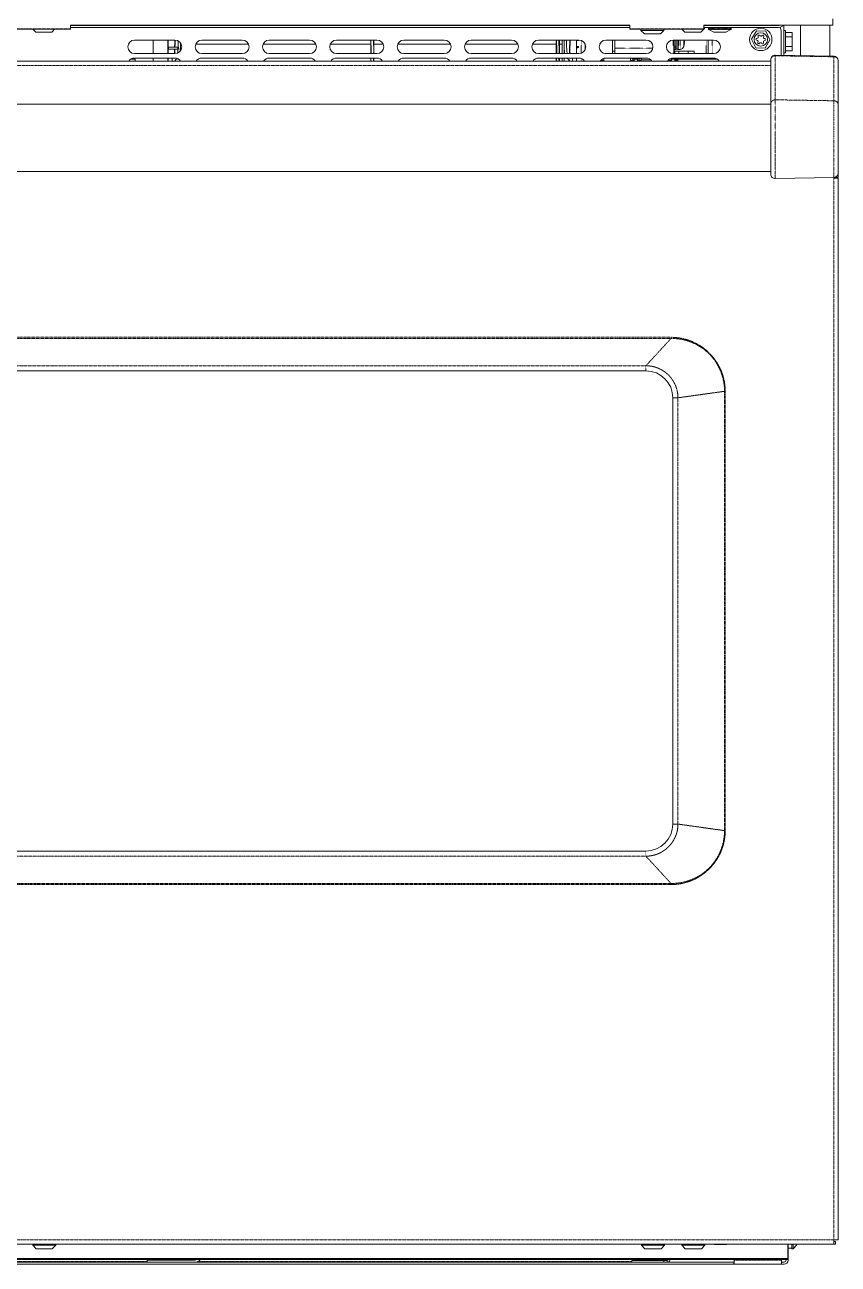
# Model space of a CAD drawing. Header units: millimetres. Extents: x 60499 to 556746, y 248297 to 497145.
# Drawn here: x 167151 to 179834, y 422627 to 441945 of the extents above; entities that cross this region are included whole.
import ezdxf

# ---------------------------------------------------------------- set-up
doc = ezdxf.new("R2010")
doc.units = ezdxf.units.MM
doc.linetypes.add('PHANTOM', pattern=[20, 10, -2, 2, -2, 2, -2])

msp = doc.modelspace()

# ---------------------------------------------------------------- linework, layer by layer
at = {"color": 7, "lineweight": 13, "ltscale": 0.003091}
msp.add_line((179751, 442040), (179751, 441937), dxfattribs=at)
at = {"color": 7, "linetype": 'PHANTOM', "lineweight": 13, "ltscale": 0.03937}
for p, q in [((167027, 441881), (167866, 441881)), ((176586, 441881), (177740, 441881)), ((178851, 441463), (179768, 441447)), ((178851, 441463), (178851, 440776)), ((179768, 440761), (179768, 441447)), ((156108, 441310), (178784, 441310)), ((179768, 440761), (178851, 440776)), ((179765, 439553), (179765, 423009)), ((157664, 437074), (177227, 437074)), ((157664, 437056), (177227, 437056)), ((158056, 436631), (176835, 436631)), ((158056, 436631), (176835, 436631)), ((177335, 436131), (178061, 436233)), ((178061, 436233), (178061, 429385)), ((178072, 436233), (178072, 429385)), ((177334, 436131), (177334, 429487)), ((177335, 436131), (177335, 429487)), ((177335, 429487), (178061, 429385)), ((176835, 428987), (158056, 428987)), ((176835, 428987), (158056, 428987)), ((177227, 428562), (157664, 428562)), ((177227, 428544), (157664, 428544)), ((179765, 423009), (155126, 423009)), ((178948, 422690), (178213, 422690)), ((160904, 422669), (169059, 422669)), ((169854, 422669), (176617, 422669))]:
    msp.add_line(p, q, dxfattribs=at)
at = {"color": 7, "lineweight": 13, "ltscale": 0.03937}
for p, q in [((167027, 441875), (167866, 441875)), ((176586, 441937), (167866, 441937)), ((176586, 441932), (167866, 441932)), ((167866, 441902), (176586, 441902)), ((176586, 441875), (177740, 441875)), ((177740, 441937), (179751, 441937)), ((177740, 441932), (178868, 441932)), ((177740, 441902), (178868, 441902)), ((169818, 441645), (170638, 441645)), ((170867, 441645), (171688, 441645)), ((172967, 441645), (173787, 441645)), ((174017, 441645), (174837, 441645)), ((178851, 441472), (179768, 441456)), ((156108, 441379), (178784, 441379)), ((178784, 441401), (178784, 440714)), ((179833, 440699), (179833, 441385)), ((178784, 440708), (156108, 440708)), ((178784, 439614), (178784, 440714)), ((179833, 440699), (179833, 439630)), ((178784, 439658), (156108, 439658)), ((179768, 439564), (178851, 439548)), ((179834, 439553), (179834, 423009)), ((158056, 436551), (176835, 436551)), ((177255, 436131), (177255, 429487)), ((176835, 429067), (158056, 429067)), ((179765, 422940), (155126, 422940)), ((179049, 422717), (155812, 422717)), ((179049, 422699), (155812, 422699)), ((169810, 422690), (169059, 422690)), ((156642, 422660), (178204, 422660)), ((156642, 422627), (178204, 422627)), ((178948, 422627), (178213, 422627))]:
    msp.add_line(p, q, dxfattribs=at)
at = {"color": 7, "lineweight": 13, "ltscale": 0.001867}
for p, q in [((167322, 441831), (167278, 441875)), ((167573, 441831), (167617, 441875)), ((177443, 441831), (177398, 441875)), ((177694, 441831), (177738, 441875))]:
    msp.add_line(p, q, dxfattribs=at)
at = {"color": 7, "lineweight": 13, "ltscale": 0.003738}
for p, q in [((167322, 441831), (167447, 441831)), ((167573, 441831), (167447, 441831)), ((177694, 441831), (177568, 441831)), ((167329, 422869), (167454, 422869)), ((167580, 422869), (167454, 422869)), ((177450, 422869), (177575, 422869)), ((177701, 422869), (177575, 422869))]:
    msp.add_line(p, q, dxfattribs=at)
at = {"color": 7, "lineweight": 13, "ltscale": 0.001645}
for p, q in [((167866, 441881), (167866, 441937)), ((176586, 441937), (176586, 441881)), ((177740, 441881), (177740, 441937))]:
    msp.add_line(p, q, dxfattribs=at)
at = {"color": 7, "lineweight": 13, "ltscale": 0.000192056}
for p, q in [((167866, 441875), (167866, 441881)), ((176586, 441875), (176586, 441881)), ((177740, 441875), (177740, 441881))]:
    msp.add_line(p, q, dxfattribs=at)
at = {"color": 7, "lineweight": 13, "ltscale": 0.000550007}
for p, q in [((176758, 441856), (176758, 441875)), ((177115, 441856), (177115, 441875)), ((177747, 441883), (177747, 441902))]:
    msp.add_line(p, q, dxfattribs=at)
at = {"color": 7, "lineweight": 13, "ltscale": 0.004666}
for p, q in [((176758, 441856), (176914, 441856)), ((176768, 422922), (176924, 422922))]:
    msp.add_line(p, q, dxfattribs=at)
at = {"color": 7, "lineweight": 13, "ltscale": 0.002227}
for p, q in [((176811, 441804), (176758, 441856)), ((177062, 441804), (177115, 441856)), ((167329, 422869), (167276, 422922)), ((167580, 422869), (167633, 422922)), ((176821, 422869), (176768, 422922)), ((177072, 422869), (177125, 422922)), ((177450, 422869), (177397, 422922)), ((177701, 422869), (177754, 422922)), ((179184, 422922), (179132, 422869))]:
    msp.add_line(p, q, dxfattribs=at)
at = {"color": 7, "lineweight": 13, "ltscale": 0.00596}
for p, q in [((177115, 441856), (176914, 441856)), ((177125, 422922), (176924, 422922))]:
    msp.add_line(p, q, dxfattribs=at)
at = {"color": 7, "lineweight": 13, "ltscale": 0.003737}
msp.add_line((177443, 441831), (177568, 441831), dxfattribs=at)
at = {"color": 7, "lineweight": 13, "ltscale": 0.000187671}
msp.add_line((177747, 441883), (177740, 441883), dxfattribs=at)
at = {"color": 7, "lineweight": 13, "ltscale": 0.000265195}
msp.add_line((177740, 441877), (177747, 441883), dxfattribs=at)
at = {"color": 7, "linetype": 'PHANTOM', "lineweight": 13, "ltscale": 0.010625}
for p, q in [((177810, 441894), (178166, 441894)), ((178166, 441878), (177810, 441878))]:
    msp.add_line(p, q, dxfattribs=at)
at = {"color": 7, "lineweight": 13, "ltscale": 0.000470499}
for p, q in [((177810, 441894), (177810, 441878)), ((178166, 441894), (178166, 441878))]:
    msp.add_line(p, q, dxfattribs=at)
at = {"color": 7, "linetype": 'PHANTOM', "lineweight": 13, "ltscale": 0.010348}
msp.add_line((178162, 441870), (177814, 441870), dxfattribs=at)
at = {"color": 7, "lineweight": 13, "ltscale": 0.002582}
for p, q in [((177892, 441831), (177814, 441870)), ((178084, 441831), (178162, 441870))]:
    msp.add_line(p, q, dxfattribs=at)
at = {"color": 7, "linetype": 'PHANTOM', "lineweight": 13, "ltscale": 0.005731}
msp.add_line((177892, 441831), (178084, 441831), dxfattribs=at)
at = {"color": 7, "lineweight": 13, "ltscale": 0.005507}
for p, q in [((177896, 441831), (178081, 441831)), ((177903, 422933), (178088, 422933))]:
    msp.add_line(p, q, dxfattribs=at)
at = {"color": 7, "lineweight": 13, "ltscale": 0.000131952}
for p, q in [((177921, 441937), (177921, 441932)), ((178055, 441937), (178055, 441932))]:
    msp.add_line(p, q, dxfattribs=at)
at = {"color": 7, "lineweight": 13, "ltscale": 0.004405}
for p, q in [((178558, 441850), (178484, 441722)), ((178705, 441845), (178558, 441850)), ((178769, 441712), (178705, 441845)), ((178484, 441722), (178548, 441588)), ((178696, 441583), (178769, 441712)), ((179114, 441755), (179114, 441607)), ((178548, 441588), (178696, 441583))]:
    msp.add_line(p, q, dxfattribs=at)
at = {"color": 7, "linetype": 'PHANTOM', "lineweight": 13, "ltscale": 0.000131983}
msp.add_line((178852, 441937), (178852, 441932), dxfattribs=at)
at = {"color": 7, "linetype": 'PHANTOM', "lineweight": 13, "ltscale": 0.000107056}
msp.add_line((178852, 441932), (178856, 441932), dxfattribs=at)
at = {"color": 7, "lineweight": 13, "ltscale": 0.011314}
msp.add_line((178942, 441850), (178942, 441470), dxfattribs=at)
at = {"color": 7, "lineweight": 13, "ltscale": 0.013787}
msp.add_line((178985, 441933), (178985, 441469), dxfattribs=at)
at = {"color": 7, "lineweight": 13, "ltscale": 7.50925e-05}
msp.add_line((178988, 441829), (178985, 441829), dxfattribs=at)
at = {"color": 7, "lineweight": 13, "ltscale": 7.50324e-05}
for p, q in [((178988, 441829), (178985, 441829)), ((178988, 441787), (178985, 441787)), ((178988, 441786), (178985, 441786)), ((178985, 441750), (178988, 441750)), ((178988, 441681), (178985, 441681)), ((178985, 441660), (178988, 441660)), ((178988, 441606), (178985, 441606)), ((178988, 441577), (178985, 441577)), ((178985, 441571), (178988, 441571)), ((178988, 441533), (178985, 441533))]:
    msp.add_line(p, q, dxfattribs=at)
at = {"color": 7, "lineweight": 13, "ltscale": 0.000762459}
for p, q in [((178988, 441855), (179013, 441855)), ((178988, 441855), (179013, 441855)), ((178988, 441507), (179013, 441507))]:
    msp.add_line(p, q, dxfattribs=at)
at = {"color": 7, "lineweight": 13, "ltscale": 0.001516}
for p, q in [((178988, 441855), (178988, 441804)), ((178988, 441558), (178988, 441507))]:
    msp.add_line(p, q, dxfattribs=at)
at = {"color": 7, "lineweight": 13, "ltscale": 0.005175}
for q in [(179013, 441855), (179013, 441507)]:
    msp.add_line((179013, 441681), q, dxfattribs=at)
at = {"color": 7, "lineweight": 13, "ltscale": 0.003}
for p, q in [((179013, 441824), (179114, 441824)), ((179013, 441824), (179114, 441824)), ((179013, 441755), (179114, 441755)), ((179013, 441607), (179114, 441607)), ((179013, 441538), (179114, 441538))]:
    msp.add_line(p, q, dxfattribs=at)
at = {"color": 7, "lineweight": 13, "ltscale": 0.002048}
for p, q in [((179114, 441824), (179114, 441755)), ((179114, 441607), (179114, 441538))]:
    msp.add_line(p, q, dxfattribs=at)
at = {"color": 7, "lineweight": 13, "ltscale": 0.014043}
msp.add_line((179247, 441465), (179247, 441937), dxfattribs=at)
at = {"color": 7, "lineweight": 13, "ltscale": 0.014281}
msp.add_line((179705, 441457), (179705, 441937), dxfattribs=at)
at = {"color": 7, "lineweight": 13, "ltscale": 0.01875}
for p, q in [((168863, 441707), (169493, 441707)), ((169913, 441707), (170543, 441707)), ((170963, 441707), (171593, 441707)), ((172012, 441707), (172642, 441707)), ((173062, 441707), (173692, 441707)), ((174112, 441707), (174742, 441707)), ((175162, 441707), (175792, 441707)), ((176212, 441707), (176841, 441707)), ((177261, 441707), (177891, 441707)), ((168863, 441497), (169493, 441497)), ((169913, 441497), (170543, 441497)), ((170963, 441497), (171593, 441497)), ((172012, 441497), (172642, 441497)), ((173062, 441497), (173692, 441497)), ((174112, 441497), (174742, 441497)), ((175162, 441497), (175792, 441497)), ((176212, 441497), (176841, 441497)), ((177261, 441497), (177891, 441497)), ((168863, 441427), (169493, 441427)), ((169913, 441427), (170543, 441427)), ((170963, 441427), (171593, 441427)), ((172012, 441427), (172642, 441427)), ((173062, 441427), (173692, 441427)), ((174112, 441427), (174742, 441427)), ((175162, 441427), (175792, 441427)), ((176212, 441427), (176841, 441427)), ((177261, 441427), (177891, 441427))]:
    msp.add_line(p, q, dxfattribs=at)
at = {"color": 7, "lineweight": 13, "ltscale": 0.00625}
for p, q in [((169152, 441497), (169152, 441707)), ((169152, 441707), (169152, 441497)), ((169382, 441707), (169382, 441497)), ((169382, 441497), (169382, 441707)), ((172545, 441707), (172545, 441497)), ((172595, 441707), (172595, 441497)), ((175438, 441707), (175438, 441497)), ((175488, 441707), (175488, 441497)), ((175754, 441497), (175754, 441707)), ((177807, 441497), (177807, 441707))]:
    msp.add_line(p, q, dxfattribs=at)
at = {"color": 7, "lineweight": 13, "ltscale": 0.003356}
msp.add_line((169386, 441594), (169386, 441707), dxfattribs=at)
at = {"color": 7, "linetype": 'PHANTOM', "lineweight": 13, "ltscale": 0.003356}
for p, q in [((169485, 441707), (169485, 441594)), ((169495, 441594), (169495, 441707))]:
    msp.add_line(p, q, dxfattribs=at)
at = {"color": 7, "lineweight": 13, "ltscale": 0.000355368}
msp.add_line((169545, 441693), (169545, 441681), dxfattribs=at)
at = {"color": 7, "lineweight": 13, "ltscale": 0.00369}
msp.add_line((169578, 441664), (169578, 441540), dxfattribs=at)
at = {"color": 7, "lineweight": 13, "ltscale": 0.000386366}
msp.add_line((169578, 441651), (169578, 441664), dxfattribs=at)
at = {"color": 7, "lineweight": 13, "ltscale": 0.003494}
msp.add_line((169578, 441540), (169578, 441657), dxfattribs=at)
at = {"color": 7, "lineweight": 13, "ltscale": 0.018699}
msp.add_line((171917, 441645), (172545, 441645), dxfattribs=at)
at = {"color": 7, "linetype": 'PHANTOM', "lineweight": 13, "ltscale": 0.00625}
for p, q in [((172553, 441707), (172553, 441497)), ((172587, 441497), (172587, 441707)), ((175447, 441707), (175447, 441497)), ((175480, 441497), (175480, 441707)), ((175645, 441707), (175645, 441497)), ((175655, 441497), (175655, 441707)), ((177777, 441707), (177777, 441497)), ((177869, 441497), (177869, 441707))]:
    msp.add_line(p, q, dxfattribs=at)
at = {"color": 7, "lineweight": 13, "ltscale": 0.004254}
msp.add_line((172595, 441645), (172738, 441645), dxfattribs=at)
at = {"color": 7, "lineweight": 13, "ltscale": 0.011071}
msp.add_line((175066, 441645), (175438, 441645), dxfattribs=at)
at = {"color": 7, "lineweight": 13, "ltscale": 0.00123}
msp.add_line((175488, 441645), (175529, 441645), dxfattribs=at)
at = {"color": 7, "lineweight": 13, "ltscale": 0.001821}
msp.add_line((175529, 441707), (175529, 441645), dxfattribs=at)
at = {"color": 7, "lineweight": 13, "ltscale": 0.00443}
msp.add_line((175529, 441645), (175529, 441497), dxfattribs=at)
at = {"color": 7, "lineweight": 13, "ltscale": 0.001666}
msp.add_line((175562, 441651), (175562, 441707), dxfattribs=at)
at = {"color": 7, "lineweight": 13, "ltscale": 0.004576}
msp.add_line((175562, 441497), (175562, 441650), dxfattribs=at)
at = {"color": 7, "lineweight": 13, "ltscale": 0.000759906}
msp.add_line((175595, 441681), (175595, 441707), dxfattribs=at)
at = {"color": 7, "lineweight": 13, "ltscale": 0.000192147}
msp.add_line((175754, 441700), (175754, 441707), dxfattribs=at)
at = {"color": 7, "linetype": 'PHANTOM', "lineweight": 13, "ltscale": 0.002197}
msp.add_line((175828, 441700), (175754, 441700), dxfattribs=at)
at = {"color": 7, "lineweight": 13, "ltscale": 0.002778}
msp.add_line((175754, 441607), (175754, 441700), dxfattribs=at)
at = {"color": 7, "linetype": 'PHANTOM', "lineweight": 13, "ltscale": 0.005854}
msp.add_line((175828, 441700), (175828, 441503), dxfattribs=at)
at = {"color": 7, "lineweight": 13, "ltscale": 6.59312e-05}
msp.add_line((175886, 441647), (175886, 441645), dxfattribs=at)
at = {"color": 7, "lineweight": 13, "ltscale": 0.002639}
msp.add_line((175886, 441556), (175886, 441645), dxfattribs=at)
at = {"color": 7, "lineweight": 13, "ltscale": 0.006232}
msp.add_line((176316, 441707), (176316, 441497), dxfattribs=at)
at = {"color": 7, "lineweight": 13, "ltscale": 0.003674}
msp.add_line((176349, 441707), (176349, 441583), dxfattribs=at)
at = {"color": 7, "lineweight": 13, "ltscale": 0.003282}
for p, q in [((176811, 441804), (176921, 441804)), ((176821, 422869), (176931, 422869))]:
    msp.add_line(p, q, dxfattribs=at)
at = {"color": 7, "lineweight": 13, "ltscale": 0.004193}
for p, q in [((177062, 441804), (176921, 441804)), ((177072, 422869), (176931, 422869))]:
    msp.add_line(p, q, dxfattribs=at)
at = {"color": 7, "linetype": 'PHANTOM', "lineweight": 13, "ltscale": 0.006248}
msp.add_line((177258, 441497), (177258, 441707), dxfattribs=at)
at = {"color": 7, "lineweight": 13, "ltscale": 0.002803}
for p, q in [((177275, 441707), (177275, 441612)), ((177301, 441707), (177301, 441612))]:
    msp.add_line(p, q, dxfattribs=at)
at = {"color": 7, "lineweight": 13, "ltscale": 0.003617}
for p, q in [((177301, 441707), (177301, 441585)), ((177335, 441585), (177335, 441707))]:
    msp.add_line(p, q, dxfattribs=at)
at = {"color": 7, "lineweight": 13, "ltscale": 0.003702}
for p, q in [((177305, 441582), (177305, 441707)), ((177331, 441707), (177331, 441582))]:
    msp.add_line(p, q, dxfattribs=at)
at = {"color": 7, "lineweight": 13, "ltscale": 0.002266}
msp.add_line((177335, 441707), (177335, 441631), dxfattribs=at)
at = {"color": 7, "lineweight": 13, "ltscale": 0.000379668}
msp.add_line((177335, 441705), (177335, 441692), dxfattribs=at)
at = {"color": 7, "lineweight": 13, "ltscale": 0.000208427}
msp.add_line((177335, 441683), (177335, 441690), dxfattribs=at)
at = {"color": 7, "lineweight": 13, "ltscale": 0.001931}
msp.add_line((177335, 441631), (177335, 441566), dxfattribs=at)
at = {"color": 7, "linetype": 'PHANTOM', "lineweight": 13, "ltscale": 0.00236}
msp.add_line((177342, 441627), (177342, 441707), dxfattribs=at)
at = {"color": 7, "linetype": 'PHANTOM', "lineweight": 13, "ltscale": 0.002033}
msp.add_line((177342, 441559), (177342, 441627), dxfattribs=at)
at = {"color": 7, "linetype": 'PHANTOM', "lineweight": 13, "ltscale": 0.002328}
msp.add_line((177368, 441628), (177368, 441707), dxfattribs=at)
at = {"color": 7, "linetype": 'PHANTOM', "lineweight": 13, "ltscale": 0.001998}
msp.add_line((177368, 441561), (177368, 441628), dxfattribs=at)
at = {"color": 7, "linetype": 'PHANTOM', "lineweight": 13, "ltscale": 0.001644}
msp.add_line((177426, 441651), (177426, 441707), dxfattribs=at)
at = {"color": 7, "linetype": 'PHANTOM', "lineweight": 13, "ltscale": 0.00126}
msp.add_line((177426, 441609), (177426, 441651), dxfattribs=at)
at = {"color": 7, "linetype": 'PHANTOM', "lineweight": 13, "ltscale": 0.000163642}
msp.add_line((177433, 441661), (177428, 441661), dxfattribs=at)
at = {"color": 7, "lineweight": 13, "ltscale": 0.000203651}
msp.add_line((177435, 441659), (177428, 441659), dxfattribs=at)
at = {"color": 7, "linetype": 'PHANTOM', "lineweight": 13, "ltscale": 0.000161959}
msp.add_line((177433, 441656), (177428, 441656), dxfattribs=at)
at = {"color": 7, "lineweight": 13, "ltscale": 0.003659}
for p, q in [((178988, 441804), (178988, 441681)), ((178988, 441681), (178988, 441558))]:
    msp.add_line(p, q, dxfattribs=at)
at = {"color": 7, "lineweight": 13, "ltscale": 0.000311874}
for p, q in [((169382, 441594), (169392, 441594)), ((169392, 441594), (169382, 441594)), ((169392, 441594), (169382, 441594)), ((169392, 441567), (169382, 441567)), ((169382, 441567), (169392, 441567))]:
    msp.add_line(p, q, dxfattribs=at)
at = {"color": 7, "lineweight": 13, "ltscale": 0.004606}
msp.add_line((169382, 441594), (169536, 441594), dxfattribs=at)
at = {"color": 7, "lineweight": 13, "ltscale": 0.002269}
msp.add_line((169458, 441594), (169382, 441594), dxfattribs=at)
at = {"color": 7, "lineweight": 13, "ltscale": 0.002106}
msp.add_line((169386, 441497), (169386, 441567), dxfattribs=at)
at = {"color": 7, "lineweight": 13, "ltscale": 0.00078742}
for p, q in [((169392, 441594), (169392, 441567)), ((169392, 441567), (169392, 441594)), ((169536, 441594), (169536, 441567)), ((169536, 441567), (169536, 441594)), ((169549, 441567), (169549, 441594)), ((169549, 441594), (169549, 441567))]:
    msp.add_line(p, q, dxfattribs=at)
at = {"color": 7, "lineweight": 13, "ltscale": 0.004294}
for p, q in [((169536, 441594), (169392, 441594)), ((169392, 441567), (169536, 441567)), ((169536, 441567), (169392, 441567))]:
    msp.add_line(p, q, dxfattribs=at)
at = {"color": 7, "lineweight": 13, "ltscale": 0.001181}
for p, q in [((169439, 441594), (169399, 441594)), ((169412, 441594), (169452, 441594))]:
    msp.add_line(p, q, dxfattribs=at)
at = {"color": 7, "lineweight": 13, "ltscale": 0.001345}
msp.add_line((169503, 441594), (169458, 441594), dxfattribs=at)
at = {"color": 7, "linetype": 'PHANTOM', "lineweight": 13, "ltscale": 0.002111}
msp.add_line((169485, 441568), (169485, 441497), dxfattribs=at)
at = {"color": 7, "linetype": 'PHANTOM', "lineweight": 13, "ltscale": 0.002106}
msp.add_line((169495, 441497), (169495, 441567), dxfattribs=at)
at = {"color": 7, "lineweight": 13, "ltscale": 0.001353}
msp.add_line((169549, 441594), (169503, 441594), dxfattribs=at)
at = {"color": 7, "lineweight": 13, "ltscale": 0.000360264}
for p, q in [((169549, 441594), (169536, 441594)), ((169536, 441594), (169549, 441594)), ((169536, 441567), (169549, 441567)), ((169549, 441567), (169536, 441567))]:
    msp.add_line(p, q, dxfattribs=at)
at = {"color": 7, "lineweight": 13, "ltscale": 0.000429032}
msp.add_line((169538, 441553), (169539, 441567), dxfattribs=at)
at = {"color": 7, "lineweight": 13, "ltscale": 0.000492126}
for p, q in [((175754, 441607), (175771, 441607)), ((175771, 441588), (175754, 441588))]:
    msp.add_line(p, q, dxfattribs=at)
at = {"color": 7, "lineweight": 13, "ltscale": 0.000555354}
msp.add_line((175754, 441607), (175754, 441588), dxfattribs=at)
at = {"color": 7, "linetype": 'PHANTOM', "lineweight": 13, "ltscale": 0.000555354}
msp.add_line((175771, 441607), (175771, 441588), dxfattribs=at)
at = {"color": 7, "lineweight": 13, "ltscale": 0.003444}
msp.add_line((176200, 441497), (176316, 441497), dxfattribs=at)
at = {"color": 7, "lineweight": 13, "ltscale": 2.48288e-05}
msp.add_line((176230, 441497), (176230, 441497), dxfattribs=at)
at = {"color": 7, "lineweight": 13, "ltscale": 0.000984252}
msp.add_line((176316, 441533), (176349, 441533), dxfattribs=at)
at = {"color": 7, "lineweight": 13, "ltscale": 0.002577}
msp.add_line((176349, 441583), (176349, 441497), dxfattribs=at)
at = {"color": 7, "linetype": 'PHANTOM', "lineweight": 13, "ltscale": 0.017729}
msp.add_line((176945, 441583), (176349, 441583), dxfattribs=at)
at = {"color": 7, "lineweight": 13, "ltscale": 0.000796491}
for p, q in [((177275, 441612), (177275, 441586)), ((177301, 441612), (177301, 441586))]:
    msp.add_line(p, q, dxfattribs=at)
at = {"color": 7, "lineweight": 13, "ltscale": 0.00078739}
for p, q in [((177301, 441612), (177275, 441612)), ((177301, 441586), (177275, 441586)), ((177301, 441558), (177275, 441558))]:
    msp.add_line(p, q, dxfattribs=at)
at = {"color": 7, "lineweight": 13, "ltscale": 0.00081199}
for p, q in [((177275, 441586), (177275, 441558)), ((177301, 441586), (177301, 441558))]:
    msp.add_line(p, q, dxfattribs=at)
at = {"color": 7, "lineweight": 13, "ltscale": 0.002572}
msp.add_line((177275, 441583), (177275, 441497), dxfattribs=at)
at = {"color": 7, "lineweight": 13, "ltscale": 0.001837}
msp.add_line((177289, 441535), (177350, 441535), dxfattribs=at)
at = {"color": 7, "lineweight": 13, "ltscale": 0.001154}
for p, q in [((177289, 441497), (177289, 441535)), ((177350, 441497), (177350, 441535)), ((177496, 441497), (177496, 441535)), ((177587, 441497), (177587, 441535))]:
    msp.add_line(p, q, dxfattribs=at)
at = {"color": 7, "lineweight": 13, "ltscale": 0.000451606}
for p, q in [((177301, 441585), (177301, 441570)), ((177335, 441570), (177335, 441585))]:
    msp.add_line(p, q, dxfattribs=at)
at = {"color": 7, "lineweight": 13, "ltscale": 0.00013916}
for p, q in [((177301, 441570), (177305, 441567)), ((177335, 441570), (177331, 441567))]:
    msp.add_line(p, q, dxfattribs=at)
at = {"color": 7, "lineweight": 13, "ltscale": 0.000463951}
for p, q in [((177305, 441567), (177305, 441582)), ((177331, 441582), (177331, 441567))]:
    msp.add_line(p, q, dxfattribs=at)
at = {"color": 7, "lineweight": 13, "ltscale": 0.00078745}
msp.add_line((177305, 441567), (177331, 441567), dxfattribs=at)
at = {"color": 7, "lineweight": 13, "ltscale": 1.71375e-05}
msp.add_line((177341, 441559), (177342, 441559), dxfattribs=at)
at = {"color": 7, "lineweight": 13, "ltscale": 0.000779119}
msp.add_line((177368, 441561), (177342, 441559), dxfattribs=at)
at = {"color": 7, "lineweight": 13, "ltscale": 0.004338}
msp.add_line((177350, 441535), (177496, 441535), dxfattribs=at)
at = {"color": 7, "lineweight": 13, "ltscale": 0.002691}
msp.add_line((177496, 441535), (177587, 441535), dxfattribs=at)
at = {"color": 7, "linetype": 'PHANTOM', "lineweight": 13, "ltscale": 0.000265617}
msp.add_line((178851, 441472), (178851, 441463), dxfattribs=at)
at = {"color": 7, "linetype": 'PHANTOM', "lineweight": 13, "ltscale": 0.000265647}
msp.add_line((179768, 441447), (179768, 441456), dxfattribs=at)
at = {"color": 7, "lineweight": 13, "ltscale": 0.002029}
msp.add_line((168872, 441409), (168804, 441409), dxfattribs=at)
at = {"color": 7, "lineweight": 13, "ltscale": 0.000784957}
msp.add_line((168804, 441409), (168830, 441409), dxfattribs=at)
at = {"color": 7, "lineweight": 13, "ltscale": 0.00134}
msp.add_line((168849, 441409), (168804, 441409), dxfattribs=at)
at = {"color": 7, "lineweight": 13, "ltscale": 3.72759e-05}
msp.add_line((168804, 441409), (168805, 441409), dxfattribs=at)
at = {"color": 7, "lineweight": 13, "ltscale": 0.001175}
msp.add_line((168804, 441409), (168843, 441409), dxfattribs=at)
at = {"color": 7, "lineweight": 13, "ltscale": 0.000384473}
msp.add_line((168805, 441409), (168818, 441409), dxfattribs=at)
at = {"color": 7, "lineweight": 13, "ltscale": 0.000370626}
msp.add_line((168818, 441409), (168831, 441409), dxfattribs=at)
at = {"color": 7, "lineweight": 13, "ltscale": 0.000342512}
msp.add_line((168831, 441409), (168842, 441409), dxfattribs=at)
at = {"color": 7, "lineweight": 13, "ltscale": 0.000301241}
msp.add_line((168842, 441409), (168852, 441409), dxfattribs=at)
at = {"color": 7, "lineweight": 13, "ltscale": 0.000248406}
msp.add_line((168852, 441409), (168861, 441409), dxfattribs=at)
at = {"color": 7, "lineweight": 13, "ltscale": 0.000186049}
msp.add_line((168861, 441409), (168867, 441409), dxfattribs=at)
at = {"color": 7, "lineweight": 13, "ltscale": 0.000116483}
msp.add_line((168867, 441409), (168871, 441409), dxfattribs=at)
at = {"color": 7, "lineweight": 13, "ltscale": 4.24723e-05}
msp.add_line((168871, 441409), (168872, 441409), dxfattribs=at)
at = {"color": 7, "lineweight": 13, "ltscale": 0.000896274}
msp.add_line((168872, 441379), (168872, 441409), dxfattribs=at)
at = {"color": 7, "lineweight": 13, "ltscale": 0.001439}
for p, q in [((169152, 441379), (169152, 441427)), ((169152, 441427), (169152, 441379)), ((169382, 441427), (169382, 441379)), ((169382, 441379), (169382, 441427)), ((169386, 441379), (169386, 441427)), ((172545, 441427), (172545, 441379)), ((172595, 441427), (172595, 441379)), ((175438, 441427), (175438, 441379)), ((175488, 441427), (175488, 441379)), ((175529, 441427), (175529, 441379)), ((175562, 441379), (175562, 441427)), ((175754, 441379), (175754, 441427))]:
    msp.add_line(p, q, dxfattribs=at)
at = {"color": 7, "linetype": 'PHANTOM', "lineweight": 13, "ltscale": 0.000127117}
for p, q in [((169382, 441421), (169386, 441421)), ((169382, 441417), (169386, 441417))]:
    msp.add_line(p, q, dxfattribs=at)
at = {"color": 7, "linetype": 'PHANTOM', "lineweight": 13, "ltscale": 0.002071}
msp.add_line((169519, 441424), (169450, 441424), dxfattribs=at)
at = {"color": 7, "lineweight": 13, "ltscale": 0.001339}
for p, q in [((169450, 441424), (169450, 441379)), ((175690, 441379), (175690, 441424))]:
    msp.add_line(p, q, dxfattribs=at)
at = {"color": 7, "linetype": 'PHANTOM', "lineweight": 13, "ltscale": 0.00021948}
msp.add_line((169495, 441386), (169495, 441379), dxfattribs=at)
at = {"color": 7, "lineweight": 13, "ltscale": 5.01489e-05}
msp.add_line((169509, 441403), (169507, 441402), dxfattribs=at)
at = {"color": 7, "lineweight": 13, "ltscale": 0.000159436}
for p, q in [((169578, 441384), (169578, 441379)), ((169578, 441379), (169578, 441384))]:
    msp.add_line(p, q, dxfattribs=at)
at = {"color": 7, "linetype": 'PHANTOM', "lineweight": 13, "ltscale": 0.001439}
for p, q in [((172553, 441427), (172553, 441379)), ((172587, 441379), (172587, 441427)), ((175447, 441427), (175447, 441379)), ((175480, 441379), (175480, 441427))]:
    msp.add_line(p, q, dxfattribs=at)
at = {"color": 7, "lineweight": 13, "ltscale": 7.32368e-05}
msp.add_line((175579, 441427), (175579, 441425), dxfattribs=at)
at = {"color": 7, "linetype": 'PHANTOM', "lineweight": 13, "ltscale": 0.002964}
msp.add_line((175591, 441424), (175690, 441424), dxfattribs=at)
at = {"color": 7, "lineweight": 13, "ltscale": 5.01704e-05}
msp.add_line((175631, 441403), (175633, 441402), dxfattribs=at)
at = {"color": 7, "lineweight": 13, "ltscale": 0.000320465}
msp.add_line((175635, 441389), (175635, 441400), dxfattribs=at)
at = {"color": 7, "linetype": 'PHANTOM', "lineweight": 13, "ltscale": 0.001241}
msp.add_line((175828, 441420), (175828, 441379), dxfattribs=at)
at = {"color": 7, "lineweight": 13, "ltscale": 0.00142}
msp.add_line((176133, 441391), (176181, 441391), dxfattribs=at)
at = {"color": 7, "lineweight": 13, "ltscale": 8.03189e-05}
msp.add_line((176156, 441411), (176159, 441411), dxfattribs=at)
at = {"color": 7, "lineweight": 13, "ltscale": 4.79691e-05}
msp.add_line((176159, 441411), (176159, 441413), dxfattribs=at)
at = {"color": 7, "lineweight": 13, "ltscale": 0.00091781}
msp.add_line((176181, 441391), (176181, 441422), dxfattribs=at)
at = {"color": 7, "lineweight": 13, "ltscale": 0.001057}
msp.add_line((176597, 441427), (176597, 441391), dxfattribs=at)
at = {"color": 7, "lineweight": 13, "ltscale": 0.001722}
for p, q in [((176597, 441391), (176655, 441391)), ((176705, 441391), (176762, 441391))]:
    msp.add_line(p, q, dxfattribs=at)
at = {"color": 7, "lineweight": 13, "ltscale": 0.000466534}
for p, q in [((176619, 441427), (176619, 441411)), ((176741, 441411), (176741, 441427))]:
    msp.add_line(p, q, dxfattribs=at)
at = {"color": 7, "lineweight": 13, "ltscale": 0.001083}
for p, q in [((176619, 441411), (176655, 441411)), ((176705, 441411), (176741, 441411))]:
    msp.add_line(p, q, dxfattribs=at)
at = {"color": 7, "lineweight": 13, "ltscale": 0.000738189}
for p, q in [((176680, 441411), (176655, 441411)), ((176705, 441411), (176680, 441411)), ((177262, 441411), (177237, 441411))]:
    msp.add_line(p, q, dxfattribs=at)
at = {"color": 7, "lineweight": 13, "ltscale": 0.000590557}
for p, q in [((176655, 441391), (176655, 441411)), ((176705, 441411), (176705, 441391)), ((177237, 441391), (177237, 441411))]:
    msp.add_line(p, q, dxfattribs=at)
at = {"color": 7, "lineweight": 13, "ltscale": 0.000382161}
for p, q in [((176655, 441391), (176655, 441379)), ((176705, 441391), (176705, 441379)), ((177237, 441391), (177237, 441379)), ((177287, 441391), (177287, 441379))]:
    msp.add_line(p, q, dxfattribs=at)
at = {"color": 7, "lineweight": 13, "ltscale": 0.000860229}
msp.add_line((176762, 441427), (176762, 441398), dxfattribs=at)
at = {"color": 7, "lineweight": 13, "ltscale": 0.004503}
msp.add_line((176914, 441398), (176762, 441398), dxfattribs=at)
at = {"color": 7, "lineweight": 13, "ltscale": 0.000196862}
msp.add_line((176762, 441391), (176762, 441398), dxfattribs=at)
at = {"color": 7, "lineweight": 13, "ltscale": 0.001617}
msp.add_line((177183, 441391), (177237, 441391), dxfattribs=at)
at = {"color": 7, "lineweight": 13, "ltscale": 0.000916969}
msp.add_line((177206, 441411), (177237, 441411), dxfattribs=at)
at = {"color": 7, "lineweight": 13, "ltscale": 6.10352e-05}
msp.add_line((177264, 441411), (177262, 441411), dxfattribs=at)
at = {"color": 7, "lineweight": 13, "ltscale": 0.000533457}
for p, q in [((177264, 441409), (177264, 441427)), ((177611, 441409), (177611, 441427))]:
    msp.add_line(p, q, dxfattribs=at)
at = {"color": 7, "lineweight": 13, "ltscale": 4.24122e-05}
msp.add_line((177264, 441409), (177265, 441409), dxfattribs=at)
at = {"color": 7, "lineweight": 13, "ltscale": 0.001971}
msp.add_line((177265, 441409), (177331, 441409), dxfattribs=at)
at = {"color": 7, "lineweight": 13, "ltscale": 0.000523935}
msp.add_line((177287, 441409), (177287, 441391), dxfattribs=at)
at = {"color": 7, "lineweight": 13, "ltscale": 0.001373}
msp.add_line((177287, 441391), (177333, 441391), dxfattribs=at)
at = {"color": 7, "lineweight": 13, "ltscale": 0.000375012}
msp.add_line((177291, 441409), (177291, 441396), dxfattribs=at)
at = {"color": 7, "lineweight": 13, "ltscale": 0.001239}
msp.add_line((177333, 441396), (177291, 441396), dxfattribs=at)
at = {"color": 7, "lineweight": 13, "ltscale": 0.003823}
msp.add_line((177331, 441409), (177460, 441409), dxfattribs=at)
at = {"color": 7, "lineweight": 13, "ltscale": 7.50024e-05}
for p, q in [((177333, 441407), (177333, 441409)), ((177347, 441409), (177347, 441407)), ((177381, 441407), (177381, 441409)), ((177451, 441409), (177451, 441407)), ((177457, 441409), (177457, 441407)), ((177475, 441407), (177475, 441409)), ((177517, 441409), (177517, 441407)), ((177521, 441409), (177521, 441407)), ((177555, 441409), (177555, 441407)), ((177559, 441407), (177559, 441409)), ((177584, 441409), (177584, 441407)), ((177606, 441409), (177606, 441407))]:
    msp.add_line(p, q, dxfattribs=at)
at = {"color": 7, "lineweight": 13, "ltscale": 0.000830763}
msp.add_line((177333, 441379), (177333, 441407), dxfattribs=at)
at = {"color": 7, "lineweight": 13, "ltscale": 0.018479}
msp.add_line((177333, 441407), (177953, 441407), dxfattribs=at)
at = {"color": 7, "lineweight": 13, "ltscale": 0.003436}
msp.add_line((177460, 441409), (177575, 441409), dxfattribs=at)
at = {"color": 7, "lineweight": 13, "ltscale": 0.001078}
msp.add_line((177575, 441409), (177611, 441409), dxfattribs=at)
at = {"color": 7, "linetype": 'PHANTOM', "lineweight": 13, "ltscale": 7.53628e-05}
msp.add_line((177589, 441407), (177589, 441409), dxfattribs=at)
at = {"color": 7, "lineweight": 13, "ltscale": 7.53628e-05}
msp.add_line((177606, 441409), (177606, 441407), dxfattribs=at)
at = {"color": 7, "linetype": 'PHANTOM', "lineweight": 13, "ltscale": 0.000608489}
for p, q in [((177613, 441407), (177613, 441427)), ((177632, 441407), (177632, 441427)), ((177683, 441407), (177683, 441427))]:
    msp.add_line(p, q, dxfattribs=at)
at = {"color": 7, "linetype": 'PHANTOM', "lineweight": 13, "ltscale": 0.000159436}
msp.add_line((177688, 441420), (177693, 441420), dxfattribs=at)
at = {"color": 7, "linetype": 'PHANTOM', "lineweight": 13, "ltscale": 0.000140333}
msp.add_line((177688, 441416), (177693, 441416), dxfattribs=at)
at = {"color": 7, "lineweight": 13, "ltscale": 0.000208337}
msp.add_line((177693, 441427), (177693, 441420), dxfattribs=at)
at = {"color": 7, "lineweight": 13, "ltscale": 0.000131562}
msp.add_line((177693, 441420), (177693, 441416), dxfattribs=at)
at = {"color": 7, "lineweight": 13, "ltscale": 0.000268591}
msp.add_line((177693, 441407), (177693, 441416), dxfattribs=at)
at = {"color": 7, "lineweight": 13, "ltscale": 0.000608489}
for p, q in [((177777, 441427), (177777, 441407)), ((177807, 441407), (177807, 441427))]:
    msp.add_line(p, q, dxfattribs=at)
at = {"color": 7, "linetype": 'PHANTOM', "lineweight": 13, "ltscale": 0.000608459}
msp.add_line((177869, 441407), (177869, 441427), dxfattribs=at)
at = {"color": 7, "lineweight": 13, "ltscale": 0.000134476}
msp.add_line((178784, 441405), (178784, 441401), dxfattribs=at)
at = {"color": 7, "lineweight": 13, "ltscale": 0.000134506}
msp.add_line((179833, 441385), (179833, 441389), dxfattribs=at)
at = {"color": 7, "linetype": 'PHANTOM', "lineweight": 13, "ltscale": 0.017651}
msp.add_line((178851, 440183), (178851, 440776), dxfattribs=at)
at = {"color": 7, "linetype": 'PHANTOM', "lineweight": 13, "ltscale": 0.017206}
msp.add_line((179768, 440761), (179768, 440183), dxfattribs=at)
at = {"color": 7, "linetype": 'PHANTOM', "lineweight": 13, "ltscale": 0.018907}
msp.add_line((178851, 439548), (178851, 440183), dxfattribs=at)
at = {"color": 7, "linetype": 'PHANTOM', "lineweight": 13, "ltscale": 0.01843}
msp.add_line((179768, 440183), (179768, 439564), dxfattribs=at)
at = {"color": 7, "lineweight": 13, "ltscale": 0.000326772}
msp.add_line((179765, 439564), (179765, 439553), dxfattribs=at)
at = {"color": 7, "lineweight": 13, "ltscale": 0.00205}
for p, q in [((179765, 439553), (179834, 439553)), ((179765, 423009), (179765, 422940)), ((179765, 423009), (179834, 423009))]:
    msp.add_line(p, q, dxfattribs=at)
at = {"color": 7, "lineweight": 13, "ltscale": 0.00194}
msp.add_line((179833, 439564), (179768, 439564), dxfattribs=at)
at = {"color": 7, "lineweight": 13, "ltscale": 0.000328484}
msp.add_line((179783, 439564), (179783, 439553), dxfattribs=at)
at = {"color": 7, "lineweight": 13, "ltscale": 0.001975}
msp.add_line((179833, 439564), (179833, 439630), dxfattribs=at)
at = {"color": 7, "linetype": 'PHANTOM', "lineweight": 13, "ltscale": 0.017224}
for p, q in [((176835, 436631), (177227, 437056)), ((176835, 428987), (177227, 428562))]:
    msp.add_line(p, q, dxfattribs=at)
at = {"color": 7, "linetype": 'PHANTOM', "lineweight": 13, "ltscale": 0.000532736}
for p, q in [((177227, 437056), (177227, 437074)), ((177227, 428562), (177227, 428544))]:
    msp.add_line(p, q, dxfattribs=at)
at = {"color": 7, "linetype": 'PHANTOM', "lineweight": 13, "ltscale": 0.002375}
for p, q in [((176835, 436551), (176835, 436631)), ((177255, 436131), (177334, 436131)), ((177255, 429487), (177334, 429487)), ((176835, 429067), (176835, 428987))]:
    msp.add_line(p, q, dxfattribs=at)
at = {"color": 7, "linetype": 'PHANTOM', "lineweight": 13, "ltscale": 5.58688e-06}
msp.add_line((176835, 436631), (176835, 436631), dxfattribs=at)
at = {"color": 7, "linetype": 'PHANTOM', "lineweight": 13, "ltscale": 3.42422e-06}
for p, q in [((177334, 436131), (177335, 436131)), ((177334, 429487), (177335, 429487))]:
    msp.add_line(p, q, dxfattribs=at)
at = {"color": 7, "linetype": 'PHANTOM', "lineweight": 13, "ltscale": 5.64695e-06}
msp.add_line((176835, 428987), (176835, 428987), dxfattribs=at)
at = {"color": 7, "lineweight": 13, "ltscale": 0.000550037}
for p, q in [((167276, 422922), (167276, 422940)), ((167633, 422922), (167633, 422940)), ((176768, 422922), (176768, 422940)), ((177125, 422922), (177125, 422940)), ((177397, 422922), (177397, 422940)), ((177754, 422922), (177754, 422940)), ((179132, 422932), (179113, 422932)), ((179132, 422869), (179113, 422869))]:
    msp.add_line(p, q, dxfattribs=at)
at = {"color": 7, "lineweight": 13, "ltscale": 0.005312}
for p, q in [((167276, 422922), (167454, 422922)), ((167633, 422922), (167454, 422922)), ((177397, 422922), (177575, 422922)), ((177754, 422922), (177575, 422922))]:
    msp.add_line(p, q, dxfattribs=at)
at = {"color": 7, "lineweight": 13, "ltscale": 0.000444362}
for p, q in [((177899, 422934), (177885, 422940)), ((178091, 422934), (178105, 422940))]:
    msp.add_line(p, q, dxfattribs=at)
at = {"color": 7, "linetype": 'PHANTOM', "lineweight": 13, "ltscale": 0.00573}
msp.add_line((177899, 422934), (178091, 422934), dxfattribs=at)
at = {"color": 7, "lineweight": 13, "ltscale": 0.006658}
msp.add_line((179049, 422940), (179049, 422717), dxfattribs=at)
at = {"color": 7, "lineweight": 13, "ltscale": 0.006213}
msp.add_line((179052, 422940), (179052, 422732), dxfattribs=at)
at = {"color": 7, "lineweight": 13, "ltscale": 0.001822}
for p, q in [((179054, 422940), (179054, 422879)), ((179113, 422879), (179113, 422940))]:
    msp.add_line(p, q, dxfattribs=at)
at = {"color": 7, "lineweight": 13, "ltscale": 0.00025964}
for p, q in [((179113, 422932), (179113, 422940)), ((179132, 422932), (179132, 422940))]:
    msp.add_line(p, q, dxfattribs=at)
at = {"color": 7, "lineweight": 13, "ltscale": 0.001874}
msp.add_line((179113, 422869), (179113, 422932), dxfattribs=at)
at = {"color": 7, "lineweight": 13, "ltscale": 0.000366889}
msp.add_line((179140, 422940), (179132, 422932), dxfattribs=at)
at = {"color": 7, "lineweight": 13, "ltscale": 0.001875}
for p, q in [((179132, 422869), (179132, 422932)), ((178213, 422690), (178213, 422627)), ((178948, 422690), (178948, 422627))]:
    msp.add_line(p, q, dxfattribs=at)
at = {"color": 7, "lineweight": 13, "ltscale": 0.000559529}
msp.add_line((179184, 422922), (179184, 422940), dxfattribs=at)
at = {"color": 7, "lineweight": 13, "ltscale": 0.000849987}
for p, q in [((179794, 422981), (179765, 422981)), ((179794, 422940), (179765, 422940))]:
    msp.add_line(p, q, dxfattribs=at)
at = {"color": 7, "lineweight": 13, "ltscale": 0.0012}
msp.add_line((179794, 422940), (179794, 422981), dxfattribs=at)
at = {"color": 7, "lineweight": 13, "ltscale": 0.000889996}
msp.add_line((169059, 422690), (169059, 422660), dxfattribs=at)
at = {"color": 7, "lineweight": 13, "ltscale": 0.000286493}
for p, q in [((178213, 422699), (178213, 422690)), ((178948, 422699), (178948, 422690)), ((179019, 422699), (179019, 422690))]:
    msp.add_line(p, q, dxfattribs=at)
at = {"color": 7, "lineweight": 13, "ltscale": 8.71073e-05}
msp.add_line((179052, 422732), (179049, 422732), dxfattribs=at)
at = {"color": 7, "lineweight": 13, "ltscale": 0.000514774}
msp.add_line((179049, 422717), (179049, 422699), dxfattribs=at)
at = {"color": 7, "lineweight": 13, "ltscale": 0.001246}
for p, q in [((179052, 422732), (179052, 422690)), ((178948, 422660), (178989, 422660)), ((178948, 422627), (178989, 422627))]:
    msp.add_line(p, q, dxfattribs=at)
at = {"color": 7, "lineweight": 13, "ltscale": 0.00175}
msp.add_line((179054, 422879), (179113, 422879), dxfattribs=at)
at = {"color": 7, "lineweight": 13, "ltscale": 0.014787}
msp.add_line((177114, 422687), (176617, 422687), dxfattribs=at)
at = {"color": 7, "lineweight": 13, "ltscale": 0.000800005}
for p, q in [((176617, 422687), (176617, 422660)), ((177114, 422687), (177114, 422660)), ((177167, 422687), (177167, 422660))]:
    msp.add_line(p, q, dxfattribs=at)
at = {"color": 7, "lineweight": 13, "ltscale": 0.001563}
msp.add_line((177114, 422687), (177167, 422687), dxfattribs=at)
at = {"color": 7, "lineweight": 13, "ltscale": 0.000249968}
for p, q in [((178204, 422660), (178213, 422660)), ((178204, 422627), (178213, 422627))]:
    msp.add_line(p, q, dxfattribs=at)
at = {"color": 7, "lineweight": 13, "ltscale": 0.000999991}
msp.add_line((178204, 422627), (178204, 422660), dxfattribs=at)
at = {"color": 7, "linetype": 'PHANTOM', "lineweight": 13, "ltscale": 0.03937}
for points in [[(178855, 441937), (178856, 441933), (178856, 441932), (178856, 441932), (178856, 441932), (178856, 441932)], [(177227, 437074), (177257, 437074), (177315, 437070), (177379, 437061), (177442, 437047), (177504, 437028), (177564, 437005), (177622, 436977), (177678, 436945), (177731, 436909), (177782, 436869), (177829, 436825), (177872, 436777), (177912, 436727), (177948, 436673), (177978, 436620), (178004, 436566), (178026, 436509), (178044, 436451), (178057, 436392), (178066, 436332), (178071, 436272), (178072, 436233)], [(177227, 437056), (177282, 437056), (177335, 437051), (177388, 437043), (177448, 437030), (177507, 437012), (177564, 436990), (177620, 436964), (177673, 436933), (177724, 436899), (177772, 436861), (177818, 436819), (177860, 436774), (177899, 436726), (177933, 436676), (177964, 436622), (177991, 436567), (178014, 436510), (178031, 436458), (178043, 436406), (178053, 436353), (178059, 436299), (178061, 436266), (178061, 436233)], [(178061, 429385), (178060, 429331), (178055, 429277), (178046, 429224), (178032, 429164), (178013, 429105), (177990, 429048), (177963, 428993), (177932, 428940), (177896, 428889), (177858, 428841), (177815, 428797), (177770, 428755), (177721, 428717), (177670, 428683), (177617, 428653), (177561, 428627), (177503, 428605), (177444, 428587), (177384, 428574), (177322, 428566), (177260, 428562), (177227, 428562)], [(178072, 429385), (178072, 429356), (178068, 429298), (178059, 429235), (178045, 429172), (178026, 429110), (178003, 429051), (177975, 428993), (177943, 428937), (177906, 428884), (177866, 428834), (177822, 428787), (177774, 428743), (177723, 428704), (177670, 428668), (177614, 428637), (177557, 428610), (177497, 428588), (177436, 428570), (177374, 428556), (177310, 428548), (177247, 428544), (177227, 428544)]]:
    msp.add_lwpolyline(points, dxfattribs=at)
at = {"color": 7, "lineweight": 13, "ltscale": 0.03937}
for points in [[(175562, 441651), (175563, 441601), (175567, 441497)], [(177433, 441685), (177434, 441689), (177435, 441700)], [(177435, 441659), (177435, 441659), (177435, 441659), (177435, 441659), (177434, 441657), (177433, 441656)], [(175771, 441607), (175780, 441605), (175784, 441603), (175786, 441600), (175787, 441598)], [(175787, 441598), (175787, 441596), (175784, 441592), (175780, 441590), (175771, 441588)]]:
    msp.add_lwpolyline(points, dxfattribs=at)
for radius in [174, 105]:
    msp.add_circle((178627, 441717), radius, dxfattribs=at)
for centre, radius, start, end in [((177818, 441894), 8.4, 90, 180), ((177818, 441878), 8.4, 180, 243.435), ((177896, 441839), 8.4, 243.435, 270), ((178081, 441839), 8.4, 270, 296.565), ((178158, 441894), 8.4, 0, 90), ((178158, 441878), 8.4, 296.5651, 360), ((178385, 441993), 60.5, 247.9474, 270.1768), ((178809, 441993), 60.5, 269.8232, 292.0526), ((178868, 442142), 240, 269.9991, 301.1541), ((178868, 442142), 210, 269.9999, 281.7881), ((178837, 441850), 105, 0, 33.7595), ((168863, 441602), 105, 90, 270), ((169493, 441602), 105, 270, 90), ((168067, 441696), 1478, 356.0514, 357.2164), ((168361, 441683), 1183, 357.1514, 359.9233), ((166850, 441659), 2728, 357.4109, 359.8181), ((169913, 441602), 105, 90, 270), ((170543, 441602), 105, 270, 90), ((170963, 441602), 105, 90, 270), ((171593, 441602), 105, 270, 90), ((172012, 441602), 105, 90, 270), ((172642, 441602), 105, 270, 90), ((173062, 441602), 105, 90, 270), ((173692, 441602), 105, 270, 90), ((174112, 441602), 105, 90, 270), ((174742, 441602), 105, 270, 90), ((175162, 441602), 105, 90, 270), ((176779, 441683), 1183, 180.0767, 182.8486), ((177096, 441697), 1501, 182.7936, 185.509), ((175792, 441602), 105, 270, 90), ((176212, 441602), 105, 90, 270), ((176841, 441602), 105, 270, 90), ((177261, 441602), 105, 90, 270), ((177139, 441691), 298, 344.084, 352.6452), ((177178, 441656), 250, 0.0117, 3.3491), ((177187, 441656), 241, 356.5914, 0.0115), ((177307, 441681), 128, 350.9597, 0.0156), ((177306, 441700), 129, 0.0541, 2.8733), ((177343, 441682), 91.9, 359.7042, 5.7017), ((177434, 441658), 1.31, 345.352, 33.7333), ((177388, 441660), 47.3, 351.5802, 357.8156), ((177891, 441602), 105, 270, 90), ((178564, 441719), 14.1, 89.026, 266.9032), ((178562, 441683), 22.4, 329.0215, 86.9077), ((178565, 441755), 22.4, 269.0215, 26.9077), ((178594, 441664), 14.1, 149.0215, 326.9016), ((178597, 441772), 14.1, 29.0258, 206.906), ((178624, 441644), 22.4, 29.0258, 146.8973), ((178629, 441790), 22.4, 209.0258, 326.8973), ((178656, 441662), 14.1, 209.0258, 26.906), ((178660, 441770), 14.1, 329.0215, 146.9016), ((178689, 441678), 22.4, 89.0215, 206.9077), ((178691, 441751), 22.4, 149.0215, 266.9077), ((178689, 441715), 14.1, 269.026, 86.9032), ((168056, 441696), 1489, 352.6261, 354.5043), ((177074, 441695), 1479, 185.4915, 187.6846), ((177308, 441535), 33.1, 180, 234.2343), ((177341, 441566), 6.61, 180, 270), ((177362, 441627), 66.1, 275, 344.084), ((178850, 441405), 66.3, 89, 180), ((179767, 441389), 66.3, 360, 89), ((168863, 441322), 105, 90, 147.3545), ((169465, 441424), 14.8, 166.5737, 179.8244), ((169561, 441348), 76, 134.9999, 156.6543), ((169493, 441322), 105, 32.6455, 90), ((169561, 441348), 76, 111.8027, 133.7304), ((169913, 441322), 105, 90, 147.3545), ((170543, 441322), 105, 32.6455, 90), ((170963, 441322), 105, 90, 147.3545), ((171593, 441322), 105, 32.6455, 90), ((172012, 441322), 105, 90, 147.3545), ((172642, 441322), 105, 32.6455, 90), ((173062, 441322), 105, 90, 147.3545), ((173692, 441322), 105, 32.6455, 90), ((174112, 441322), 105, 90, 147.3545), ((174742, 441322), 105, 32.6455, 90), ((175162, 441322), 105, 90, 147.3545), ((175579, 441348), 76, 81.06, 90), ((175579, 441348), 76.3, 46.3079, 80.9961), ((175578, 441348), 77, 23.5054, 44.8685), ((175664, 441389), 29.3, 180.0909, 200.6253), ((175675, 441424), 14.8, 0.177, 13.4251), ((175792, 441322), 105, 32.6455, 90), ((176212, 441322), 105, 90, 147.3545), ((176841, 441322), 105, 32.6455, 90), ((177261, 441322), 105, 90, 147.3545), ((177394, 441375), 297, 8.318, 10.0876), ((177394, 441375), 297, 8.318, 10.0876), ((177521, 441393), 169, 4.509, 8.3998), ((177521, 441393), 169, 4.509, 8.3998), ((177891, 441322), 105, 32.6455, 90), ((178850, 439614), 66.3, 180, 271), ((179767, 439630), 66.3, 271, 360), ((176835, 436131), 420, 0.0001, 89.9937), ((176835, 429487), 420, 270.0099, 359.9959), ((177903, 422941), 8.4, 243.435, 270), ((178088, 422941), 8.4, 270, 296.565), ((169810, 422746), 55.4, 270, 303.3368), ((169810, 422746), 88.7, 285.8198, 328.5228), ((178989, 422690), 63, 270, 0), ((178989, 422690), 29.4, 270, 0)]:
    msp.add_arc(centre, radius, start, end, dxfattribs=at)
at = {"color": 7, "linetype": 'PHANTOM', "lineweight": 13, "ltscale": 0.03937}
for centre, radius, start, end in [((178852, 442142), 210, 270.9845, 281.7948), ((177308, 441535), 49.6, 228.1897, 230.6006), ((176835, 436131), 500, 0.0012, 89.9937), ((176835, 436131), 500, 0.0066, 89.9808), ((176835, 429487), 500, 270.0056, 359.9993), ((176835, 429487), 500, 270.0192, 359.9934)]:
    msp.add_arc(centre, radius, start, end, dxfattribs=at)
for centre, major_axis, ratio, start_param, end_param in [((175828, 441645), (57.9, 0), 0.955935, 0, 0.041106), ((178850, 441401), (66.3, 0), 0.93358, 1.553343, 3.141593), ((179767, 441385), (-66.3, 0), 0.93358, 3.141593, 4.694936), ((178850, 440714), (66.3, 0), 0.93358, 1.553343, 3.141593), ((179767, 440699), (-66.3, 0), 0.93358, 3.141593, 4.694936)]:
    msp.add_ellipse(centre, major_axis=major_axis, ratio=ratio, start_param=start_param, end_param=end_param, dxfattribs=at)
at = {"color": 7, "lineweight": 13, "ltscale": 0.03937}
for centre, major_axis, ratio, start_param, end_param in [((177139, 441705), (297, 0), 0.48121, 6.036489, 6.138008), ((177139, 441676), (297, 0), 0.48121, 6.036489, 6.138008), ((177139, 441699), (-297, 0), 0.876605, 2.98794, 2.996415), ((177167, 422713), (0, -26), 0.866025, 6.283185, 7.290934), ((177167, 422713), (0, 56.3), 0.866025, 3.488599, 4.462692)]:
    msp.add_ellipse(centre, major_axis=major_axis, ratio=ratio, start_param=start_param, end_param=end_param, dxfattribs=at)

doc.saveas('drawing.dxf')
